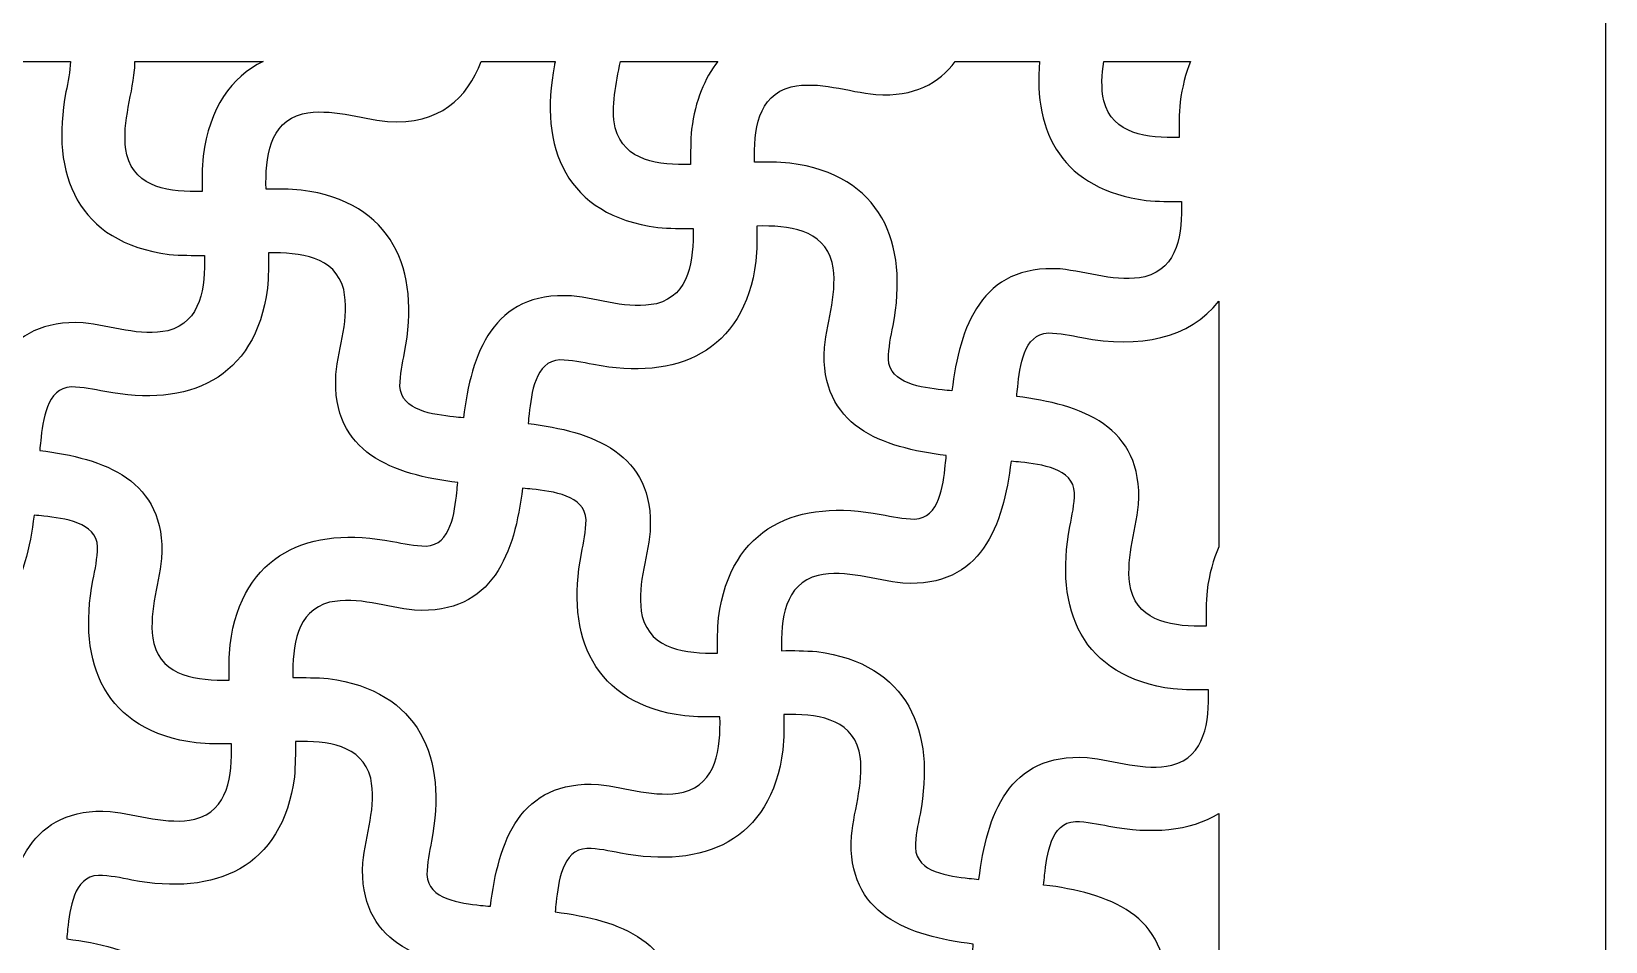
# Model space of a CAD drawing. Header units: centimetres. Extents: x -9.1 to 8.1, y -13.8 to 13.3.
# Drawn here: x -5.308 to -1.698, y 8.291 to 10.378 of the extents above; entities that cross this region are included whole.
import ezdxf

# ---------------------------------------------------------------- set-up
doc = ezdxf.new("R2010")
doc.units = ezdxf.units.CM
doc.header["$MEASUREMENT"] = 0
doc.layers.add('layer 1', color=7, linetype='Continuous')

msp = doc.modelspace()

# ---------------------------------------------------------------- linework, layer by layer
at = {"layer": 'layer 1', "color": 177}
msp.add_open_spline([(-1.69795, 13.32705), (-4.16105, 13.32705), (-6.62414, 13.32705), (-9.08724, 13.32705), (-9.08724, 13.32705), (-9.08724, 5.09483), (-9.08724, -3.13739), (-9.08724, -11.36961), (-9.08724, -11.36961), (-9.08722, -11.36961), (-9.0872, -11.36961), (-9.08718, -11.36961), (-9.08718, -11.36961), (-9.08718, -12.16875), (-9.08718, -12.96789), (-9.08718, -13.76703), (-9.08718, -13.76703), (-8.79982, -13.76703), (-8.51246, -13.76703), (-8.2251, -13.76703), (-8.2251, -13.76703), (-8.2251, -13.64388), (-8.2251, -13.52072), (-8.2251, -13.39756), (-8.2251, -13.39756), (-7.92113, -13.39756), (-7.61716, -13.39756), (-7.3132, -13.39756), (-7.3132, -13.39756), (-7.3132, -13.15691), (-7.3132, -12.91625), (-7.3132, -12.67559), (-7.3132, -12.67559), (-7.19023, -12.67314), (-7.06725, -12.67069), (-6.94428, -12.66823), (-6.94428, -12.66823), (-6.92244, -12.7305), (-6.89383, -12.78451), (-6.84631, -12.83217), (-6.84631, -12.83217), (-6.79979, -12.87884), (-6.75171, -12.90769), (-6.69523, -12.92082), (-6.69523, -12.92082), (-6.62049, -12.9382), (-6.54156, -12.93063), (-6.48156, -12.87829), (-6.48156, -12.87829), (-6.4235, -12.82762), (-6.39, -12.74648), (-6.37796, -12.66908), (-6.37796, -12.66908), (-6.34361, -12.67255), (-6.31439, -12.67175), (-6.28683, -12.6678), (-6.28683, -12.6678), (-6.1493, -12.64812), (-6.08434, -12.5611), (-6.07273, -12.42988), (-6.07273, -12.42988), (-6.06989, -12.39772), (-6.07215, -12.36598), (-6.08236, -12.33803), (-6.08236, -12.33803), (-6.0802, -12.33857), (-6.07804, -12.33911), (-6.07588, -12.33965), (-6.07588, -12.33965), (-6.02735, -12.35643), (-5.97882, -12.37321), (-5.93029, -12.38999), (-5.93029, -12.38999), (-5.90117, -12.68736), (-5.67154, -12.91889), (-5.39256, -12.91889), (-5.39256, -12.91889), (-5.11359, -12.91889), (-4.88395, -12.68736), (-4.85483, -12.38999), (-4.85483, -12.38999), (-4.8063, -12.37321), (-4.75777, -12.35643), (-4.70924, -12.33965), (-4.70924, -12.33965), (-4.70708, -12.33911), (-4.70492, -12.33857), (-4.70276, -12.33803), (-4.70276, -12.33803), (-4.71298, -12.36598), (-4.71524, -12.39772), (-4.71239, -12.42988), (-4.71239, -12.42988), (-4.70078, -12.5611), (-4.63583, -12.64812), (-4.4983, -12.6678), (-4.4983, -12.6678), (-4.47074, -12.67175), (-4.44152, -12.67255), (-4.40717, -12.66908), (-4.40717, -12.66908), (-4.39513, -12.74648), (-4.36163, -12.82762), (-4.30356, -12.87829), (-4.30356, -12.87829), (-4.24356, -12.93063), (-4.16463, -12.9382), (-4.0899, -12.92082), (-4.0899, -12.92082), (-4.03342, -12.90769), (-3.98534, -12.87884), (-3.93881, -12.83217), (-3.93881, -12.83217), (-3.8913, -12.78451), (-3.86269, -12.7305), (-3.84085, -12.66823), (-3.84085, -12.66823), (-3.71787, -12.67069), (-3.5949, -12.67314), (-3.47192, -12.67559), (-3.47192, -12.67559), (-3.47192, -12.91625), (-3.47192, -13.15691), (-3.47192, -13.39756), (-3.47192, -13.39756), (-3.16796, -13.39756), (-2.864, -13.39756), (-2.56003, -13.39756), (-2.56003, -13.39756), (-2.56003, -13.52072), (-2.56003, -13.64388), (-2.56003, -13.76703), (-2.56003, -13.76703), (-2.27267, -13.76703), (-1.98531, -13.76703), (-1.69795, -13.76703), (-1.69795, -13.76703), (-1.69795, -12.96789), (-1.69795, -12.16875), (-1.69795, -11.36961), (-1.69795, -11.36961), (-1.69795, -3.13739), (-1.69795, 5.09483), (-1.69795, 13.32705)], degree=3, knots=[0, 0, 0, 0, 0.027027, 0.027027, 0.027027, 0.027027, 0.0540541, 0.0540541, 0.0540541, 0.0540541, 0.0810811, 0.0810811, 0.0810811, 0.0810811, 0.1081081, 0.1081081, 0.1081081, 0.1081081, 0.1351351, 0.1351351, 0.1351351, 0.1351351, 0.1621622, 0.1621622, 0.1621622, 0.1621622, 0.1891892, 0.1891892, 0.1891892, 0.1891892, 0.2162162, 0.2162162, 0.2162162, 0.2162162, 0.2432432, 0.2432432, 0.2432432, 0.2432432, 0.2702703, 0.2702703, 0.2702703, 0.2702703, 0.2972973, 0.2972973, 0.2972973, 0.2972973, 0.3243243, 0.3243243, 0.3243243, 0.3243243, 0.3513514, 0.3513514, 0.3513514, 0.3513514, 0.3783784, 0.3783784, 0.3783784, 0.3783784, 0.4054054, 0.4054054, 0.4054054, 0.4054054, 0.4324324, 0.4324324, 0.4324324, 0.4324324, 0.4594595, 0.4594595, 0.4594595, 0.4594595, 0.4864865, 0.4864865, 0.4864865, 0.4864865, 0.5135135, 0.5135135, 0.5135135, 0.5135135, 0.5405405, 0.5405405, 0.5405405, 0.5405405, 0.5675676, 0.5675676, 0.5675676, 0.5675676, 0.5945946, 0.5945946, 0.5945946, 0.5945946, 0.6216216, 0.6216216, 0.6216216, 0.6216216, 0.6486486, 0.6486486, 0.6486486, 0.6486486, 0.6756757, 0.6756757, 0.6756757, 0.6756757, 0.7027027, 0.7027027, 0.7027027, 0.7027027, 0.7297297, 0.7297297, 0.7297297, 0.7297297, 0.7567568, 0.7567568, 0.7567568, 0.7567568, 0.7837838, 0.7837838, 0.7837838, 0.7837838, 0.8108108, 0.8108108, 0.8108108, 0.8108108, 0.8378378, 0.8378378, 0.8378378, 0.8378378, 0.8648649, 0.8648649, 0.8648649, 0.8648649, 0.8918919, 0.8918919, 0.8918919, 0.8918919, 0.9189189, 0.9189189, 0.9189189, 0.9189189, 0.9459459, 0.9459459, 0.9459459, 0.9459459, 1, 1, 1, 1], dxfattribs=at)
at = {"layer": 'layer 1', "color": 7}
for points, knots in [([(-5.21864, 10.30975), (-5.27174, 10.30975), (-5.32483, 10.30975), (-5.37793, 10.30975), (-5.37793, 10.30975), (-5.4047, 10.19484), (-5.46413, 10.10106), (-5.6122, 10.10992), (-5.6122, 10.10992), (-5.6764, 10.11637), (-5.74232, 10.14193), (-5.80683, 10.12778), (-5.80683, 10.12778), (-5.88344, 10.10748), (-5.89237, 10.02789), (-5.89068, 9.955), (-5.89068, 9.955), (-5.86372, 9.95545), (-5.83682, 9.95516), (-5.80973, 9.95282), (-5.80973, 9.95282), (-5.59954, 9.92542), (-5.53634, 9.77023), (-5.57297, 9.58018), (-5.57297, 9.58018), (-5.57791, 9.5547), (-5.58326, 9.52923), (-5.58356, 9.50318), (-5.58356, 9.50318), (-5.58086, 9.44588), (-5.50601, 9.4381), (-5.46028, 9.43278), (-5.46028, 9.43278), (-5.45289, 9.43196), (-5.44539, 9.4312), (-5.4378, 9.43052), (-5.4378, 9.43052), (-5.41953, 9.57783), (-5.37113, 9.72094), (-5.18979, 9.71007), (-5.18979, 9.71007), (-5.1256, 9.70362), (-5.05967, 9.67807), (-4.99517, 9.69222), (-4.99517, 9.69222), (-4.91855, 9.71251), (-4.90961, 9.79212), (-4.91131, 9.86501), (-4.91131, 9.86501), (-4.93826, 9.86456), (-4.96517, 9.86485), (-4.99227, 9.86719), (-4.99227, 9.86719), (-5.20245, 9.89457), (-5.26565, 10.04977), (-5.22902, 10.23981), (-5.22902, 10.23981), (-5.22453, 10.26299), (-5.21969, 10.28615), (-5.21864, 10.30975)], [0, 0, 0, 0, 0.0625, 0.0625, 0.0625, 0.0625, 0.125, 0.125, 0.125, 0.125, 0.1875, 0.1875, 0.1875, 0.1875, 0.25, 0.25, 0.25, 0.25, 0.3125, 0.3125, 0.3125, 0.3125, 0.375, 0.375, 0.375, 0.375, 0.4375, 0.4375, 0.4375, 0.4375, 0.5, 0.5, 0.5, 0.5, 0.5625, 0.5625, 0.5625, 0.5625, 0.625, 0.625, 0.625, 0.625, 0.6875, 0.6875, 0.6875, 0.6875, 0.75, 0.75, 0.75, 0.75, 0.8125, 0.8125, 0.8125, 0.8125, 0.875, 0.875, 0.875, 0.875, 1, 1, 1, 1]), ([(-4.77714, 10.30975), (-4.87512, 10.30975), (-4.97311, 10.30975), (-5.07109, 10.30975), (-5.07109, 10.30975), (-5.07108, 10.30332), (-5.07124, 10.29674), (-5.07165, 10.28994), (-5.07165, 10.28994), (-5.0781, 10.22575), (-5.10366, 10.15981), (-5.0895, 10.09531), (-5.0895, 10.09531), (-5.06921, 10.01871), (-4.98961, 10.00977), (-4.91671, 10.01146), (-4.91671, 10.01146), (-4.91716, 10.03842), (-4.91689, 10.06532), (-4.91453, 10.09242), (-4.91453, 10.09242), (-4.90002, 10.20379), (-4.8496, 10.27391), (-4.77714, 10.30975)], [0, 0, 0, 0, 0.1428571, 0.1428571, 0.1428571, 0.1428571, 0.2857143, 0.2857143, 0.2857143, 0.2857143, 0.4285714, 0.4285714, 0.4285714, 0.4285714, 0.5714286, 0.5714286, 0.5714286, 0.5714286, 0.7142857, 0.7142857, 0.7142857, 0.7142857, 1, 1, 1, 1]), ([(-4.10703, 10.30975), (-4.16348, 10.30975), (-4.21995, 10.30975), (-4.2764, 10.30975), (-4.2764, 10.30975), (-4.3097, 10.22516), (-4.37148, 10.16459), (-4.49179, 10.1718), (-4.49179, 10.1718), (-4.55598, 10.17825), (-4.62191, 10.20379), (-4.68641, 10.18966), (-4.68641, 10.18966), (-4.76302, 10.16936), (-4.77195, 10.08976), (-4.77025, 10.01687), (-4.77025, 10.01687), (-4.7433, 10.01732), (-4.7164, 10.01703), (-4.6893, 10.01468), (-4.6893, 10.01468), (-4.47912, 9.98729), (-4.41592, 9.8321), (-4.45255, 9.64207), (-4.45255, 9.64207), (-4.4575, 9.61657), (-4.46285, 9.5911), (-4.46315, 9.56506), (-4.46315, 9.56506), (-4.46045, 9.50775), (-4.38559, 9.49998), (-4.33986, 9.49466), (-4.33986, 9.49466), (-4.33247, 9.49383), (-4.32497, 9.49308), (-4.31738, 9.49239), (-4.31738, 9.49239), (-4.29911, 9.6397), (-4.25071, 9.78281), (-4.06939, 9.77194), (-4.06939, 9.77194), (-4.00518, 9.76549), (-3.93925, 9.73995), (-3.87475, 9.75411), (-3.87475, 9.75411), (-3.79814, 9.77438), (-3.78921, 9.85399), (-3.79091, 9.92688), (-3.79091, 9.92688), (-3.81785, 9.92643), (-3.84476, 9.92672), (-3.87186, 9.92906), (-3.87186, 9.92906), (-4.08204, 9.95645), (-4.14524, 10.11164), (-4.10861, 10.30168), (-4.10861, 10.30168), (-4.10808, 10.30437), (-4.10756, 10.30707), (-4.10703, 10.30975)], [0, 0, 0, 0, 0.0625, 0.0625, 0.0625, 0.0625, 0.125, 0.125, 0.125, 0.125, 0.1875, 0.1875, 0.1875, 0.1875, 0.25, 0.25, 0.25, 0.25, 0.3125, 0.3125, 0.3125, 0.3125, 0.375, 0.375, 0.375, 0.375, 0.4375, 0.4375, 0.4375, 0.4375, 0.5, 0.5, 0.5, 0.5, 0.5625, 0.5625, 0.5625, 0.5625, 0.625, 0.625, 0.625, 0.625, 0.6875, 0.6875, 0.6875, 0.6875, 0.75, 0.75, 0.75, 0.75, 0.8125, 0.8125, 0.8125, 0.8125, 0.875, 0.875, 0.875, 0.875, 1, 1, 1, 1]), ([(-3.73381, 10.30975), (-3.80838, 10.30975), (-3.88296, 10.30975), (-3.95755, 10.30975), (-3.95755, 10.30975), (-3.96692, 10.25903), (-3.98016, 10.20768), (-3.96908, 10.15718), (-3.96908, 10.15718), (-3.9488, 10.08058), (-3.86919, 10.07164), (-3.7963, 10.07335), (-3.7963, 10.07335), (-3.79676, 10.1003), (-3.79646, 10.12721), (-3.79412, 10.15429), (-3.79412, 10.15429), (-3.78556, 10.22), (-3.76451, 10.27133), (-3.73381, 10.30975)], [0, 0, 0, 0, 0.1666667, 0.1666667, 0.1666667, 0.1666667, 0.3333333, 0.3333333, 0.3333333, 0.3333333, 0.5, 0.5, 0.5, 0.5, 0.6666667, 0.6666667, 0.6666667, 0.6666667, 1, 1, 1, 1]), ([(-2.99593, 10.30975), (-3.06042, 10.30975), (-3.1249, 10.30975), (-3.18938, 10.30975), (-3.18938, 10.30975), (-3.22651, 10.25948), (-3.28324, 10.22839), (-3.37137, 10.23367), (-3.37137, 10.23367), (-3.43557, 10.24013), (-3.50149, 10.26568), (-3.56599, 10.25153), (-3.56599, 10.25153), (-3.64261, 10.23124), (-3.65155, 10.15162), (-3.64985, 10.07873), (-3.64985, 10.07873), (-3.6229, 10.07919), (-3.59599, 10.07891), (-3.56889, 10.07656), (-3.56889, 10.07656), (-3.35871, 10.04918), (-3.29551, 9.89397), (-3.33215, 9.70393), (-3.33215, 9.70393), (-3.3371, 9.67845), (-3.34243, 9.65299), (-3.34272, 9.62693), (-3.34272, 9.62693), (-3.34004, 9.56964), (-3.26518, 9.56185), (-3.21945, 9.55653), (-3.21945, 9.55653), (-3.21206, 9.5557), (-3.20456, 9.55496), (-3.19697, 9.55426), (-3.19697, 9.55426), (-3.1787, 9.70158), (-3.13031, 9.84469), (-2.94896, 9.83383), (-2.94896, 9.83383), (-2.88477, 9.82737), (-2.81884, 9.80182), (-2.75433, 9.81597), (-2.75433, 9.81597), (-2.67773, 9.83626), (-2.66878, 9.91586), (-2.67048, 9.98874), (-2.67048, 9.98874), (-2.69744, 9.98829), (-2.72436, 9.98859), (-2.75144, 9.99094), (-2.75144, 9.99094), (-2.9414, 10.01569), (-3.01128, 10.14484), (-2.99593, 10.30975)], [0, 0, 0, 0, 0.0666667, 0.0666667, 0.0666667, 0.0666667, 0.1333333, 0.1333333, 0.1333333, 0.1333333, 0.2, 0.2, 0.2, 0.2, 0.2666667, 0.2666667, 0.2666667, 0.2666667, 0.3333333, 0.3333333, 0.3333333, 0.3333333, 0.4, 0.4, 0.4, 0.4, 0.4666667, 0.4666667, 0.4666667, 0.4666667, 0.5333333, 0.5333333, 0.5333333, 0.5333333, 0.6, 0.6, 0.6, 0.6, 0.6666667, 0.6666667, 0.6666667, 0.6666667, 0.7333333, 0.7333333, 0.7333333, 0.7333333, 0.8, 0.8, 0.8, 0.8, 0.8666667, 0.8666667, 0.8666667, 0.8666667, 1, 1, 1, 1]), ([(-2.64956, 10.30975), (-2.71588, 10.30975), (-2.78222, 10.30975), (-2.84855, 10.30975), (-2.84855, 10.30975), (-2.85324, 10.27943), (-2.85527, 10.24909), (-2.84867, 10.21906), (-2.84867, 10.21906), (-2.82838, 10.14245), (-2.74877, 10.13352), (-2.67588, 10.13521), (-2.67588, 10.13521), (-2.67634, 10.16217), (-2.67606, 10.18908), (-2.67371, 10.21617), (-2.67371, 10.21617), (-2.66912, 10.25143), (-2.6609, 10.28255), (-2.64956, 10.30975)], [0, 0, 0, 0, 0.1666667, 0.1666667, 0.1666667, 0.1666667, 0.3333333, 0.3333333, 0.3333333, 0.3333333, 0.5, 0.5, 0.5, 0.5, 0.6666667, 0.6666667, 0.6666667, 0.6666667, 1, 1, 1, 1]), ([(-3.64444, 9.93228), (-3.57155, 9.93398), (-3.49195, 9.92504), (-3.47166, 9.84843), (-3.47166, 9.84843), (-3.45751, 9.78393), (-3.48306, 9.71801), (-3.48952, 9.6538), (-3.48952, 9.6538), (-3.50038, 9.47247), (-3.35727, 9.42407), (-3.20994, 9.4058), (-3.20994, 9.4058), (-3.21064, 9.39821), (-3.21139, 9.39071), (-3.21222, 9.38332), (-3.21222, 9.38332), (-3.21754, 9.3376), (-3.22532, 9.26274), (-3.28262, 9.26005), (-3.28262, 9.26005), (-3.30867, 9.26033), (-3.33414, 9.26568), (-3.35962, 9.27063), (-3.35962, 9.27063), (-3.54967, 9.30726), (-3.70486, 9.24405), (-3.73224, 9.03388), (-3.73224, 9.03388), (-3.7346, 9.00679), (-3.73489, 8.97988), (-3.73442, 8.95293), (-3.73442, 8.95293), (-3.80732, 8.95123), (-3.88692, 8.96016), (-3.90722, 9.03677), (-3.90722, 9.03677), (-3.92136, 9.10127), (-3.89581, 9.1672), (-3.88936, 9.23141), (-3.88936, 9.23141), (-3.87849, 9.41275), (-4.0216, 9.46113), (-4.16893, 9.47942), (-4.16893, 9.47942), (-4.16823, 9.48699), (-4.16748, 9.49449), (-4.16665, 9.50188), (-4.16665, 9.50188), (-4.16133, 9.54761), (-4.15355, 9.62247), (-4.09625, 9.62517), (-4.09625, 9.62517), (-4.0702, 9.62486), (-4.04473, 9.61953), (-4.01926, 9.61458), (-4.01926, 9.61458), (-3.82921, 9.57796), (-3.67401, 9.64114), (-3.64663, 9.85133), (-3.64663, 9.85133), (-3.64427, 9.87842), (-3.64399, 9.90533), (-3.64444, 9.93228)], [0, 0, 0, 0, 0.0588235, 0.0588235, 0.0588235, 0.0588235, 0.1176471, 0.1176471, 0.1176471, 0.1176471, 0.1764706, 0.1764706, 0.1764706, 0.1764706, 0.2352941, 0.2352941, 0.2352941, 0.2352941, 0.2941176, 0.2941176, 0.2941176, 0.2941176, 0.3529412, 0.3529412, 0.3529412, 0.3529412, 0.4117647, 0.4117647, 0.4117647, 0.4117647, 0.4705882, 0.4705882, 0.4705882, 0.4705882, 0.5294118, 0.5294118, 0.5294118, 0.5294118, 0.5882353, 0.5882353, 0.5882353, 0.5882353, 0.6470588, 0.6470588, 0.6470588, 0.6470588, 0.7058824, 0.7058824, 0.7058824, 0.7058824, 0.7647059, 0.7647059, 0.7647059, 0.7647059, 0.8235294, 0.8235294, 0.8235294, 0.8235294, 0.8823529, 0.8823529, 0.8823529, 0.8823529, 1, 1, 1, 1]), ([(-4.85484, 8.89104), (-4.92773, 8.88935), (-5.00734, 8.89828), (-5.02762, 8.97491), (-5.02762, 8.97491), (-5.04177, 9.0394), (-5.01623, 9.10533), (-5.00977, 9.16952), (-5.00977, 9.16952), (-4.99891, 9.35087), (-5.14202, 9.39926), (-5.28933, 9.41754), (-5.28933, 9.41754), (-5.28864, 9.42513), (-5.28789, 9.43262), (-5.28707, 9.44001), (-5.28707, 9.44001), (-5.28174, 9.48574), (-5.27397, 9.56059), (-5.21666, 9.56329), (-5.21666, 9.56329), (-5.19062, 9.56299), (-5.16515, 9.55764), (-5.13966, 9.5527), (-5.13966, 9.5527), (-4.94962, 9.51607), (-4.79443, 9.57927), (-4.76704, 9.78946), (-4.76704, 9.78946), (-4.76469, 9.81655), (-4.76441, 9.84346), (-4.76485, 9.87041), (-4.76485, 9.87041), (-4.69196, 9.87211), (-4.61236, 9.86317), (-4.59207, 9.78656), (-4.59207, 9.78656), (-4.57793, 9.72205), (-4.60347, 9.65613), (-4.60992, 9.59193), (-4.60992, 9.59193), (-4.62079, 9.41059), (-4.47768, 9.3622), (-4.33037, 9.34392), (-4.33037, 9.34392), (-4.33106, 9.33633), (-4.33181, 9.32883), (-4.33264, 9.32144), (-4.33264, 9.32144), (-4.33796, 9.27572), (-4.34573, 9.20086), (-4.40304, 9.19817), (-4.40304, 9.19817), (-4.42908, 9.19847), (-4.45456, 9.20381), (-4.48004, 9.20875), (-4.48004, 9.20875), (-4.67008, 9.24538), (-4.82527, 9.18218), (-4.85266, 8.972), (-4.85266, 8.972), (-4.855, 8.9449), (-4.85529, 8.91801), (-4.85484, 8.89104)], [0, 0, 0, 0, 0.0588235, 0.0588235, 0.0588235, 0.0588235, 0.1176471, 0.1176471, 0.1176471, 0.1176471, 0.1764706, 0.1764706, 0.1764706, 0.1764706, 0.2352941, 0.2352941, 0.2352941, 0.2352941, 0.2941176, 0.2941176, 0.2941176, 0.2941176, 0.3529412, 0.3529412, 0.3529412, 0.3529412, 0.4117647, 0.4117647, 0.4117647, 0.4117647, 0.4705882, 0.4705882, 0.4705882, 0.4705882, 0.5294118, 0.5294118, 0.5294118, 0.5294118, 0.5882353, 0.5882353, 0.5882353, 0.5882353, 0.6470588, 0.6470588, 0.6470588, 0.6470588, 0.7058824, 0.7058824, 0.7058824, 0.7058824, 0.7647059, 0.7647059, 0.7647059, 0.7647059, 0.8235294, 0.8235294, 0.8235294, 0.8235294, 0.8823529, 0.8823529, 0.8823529, 0.8823529, 1, 1, 1, 1]), ([(-2.58469, 9.19622), (-2.58469, 9.38418), (-2.58469, 9.57214), (-2.58469, 9.76011), (-2.58469, 9.76011), (-2.65195, 9.6737), (-2.76699, 9.65104), (-2.89883, 9.67646), (-2.89883, 9.67646), (-2.92432, 9.6814), (-2.9498, 9.68674), (-2.97583, 9.68704), (-2.97583, 9.68704), (-3.03314, 9.68435), (-3.04091, 9.60949), (-3.04623, 9.56375), (-3.04623, 9.56375), (-3.04706, 9.55638), (-3.04781, 9.54888), (-3.04851, 9.54128), (-3.04851, 9.54128), (-2.90119, 9.52301), (-2.75808, 9.47462), (-2.76895, 9.29328), (-2.76895, 9.29328), (-2.77541, 9.22908), (-2.80096, 9.16316), (-2.78679, 9.09864), (-2.78679, 9.09864), (-2.76651, 9.02204), (-2.6869, 9.0131), (-2.61401, 9.0148), (-2.61401, 9.0148), (-2.61447, 9.04175), (-2.61417, 9.06866), (-2.61183, 9.09575), (-2.61183, 9.09575), (-2.60684, 9.13403), (-2.5976, 9.1674), (-2.58469, 9.19622)], [0, 0, 0, 0, 0.0909091, 0.0909091, 0.0909091, 0.0909091, 0.1818182, 0.1818182, 0.1818182, 0.1818182, 0.2727273, 0.2727273, 0.2727273, 0.2727273, 0.3636364, 0.3636364, 0.3636364, 0.3636364, 0.4545455, 0.4545455, 0.4545455, 0.4545455, 0.5454545, 0.5454545, 0.5454545, 0.5454545, 0.6363636, 0.6363636, 0.6363636, 0.6363636, 0.7272727, 0.7272727, 0.7272727, 0.7272727, 0.8181818, 0.8181818, 0.8181818, 0.8181818, 1, 1, 1, 1]), ([(-2.60861, 8.86834), (-2.60692, 8.79545), (-2.61586, 8.71585), (-2.69246, 8.69556), (-2.69246, 8.69556), (-2.75696, 8.6814), (-2.8229, 8.70696), (-2.88709, 8.71341), (-2.88709, 8.71341), (-3.06842, 8.72427), (-3.11682, 8.58116), (-3.13511, 8.43385), (-3.13511, 8.43385), (-3.14268, 8.43455), (-3.15018, 8.43529), (-3.15757, 8.43613), (-3.15757, 8.43613), (-3.2033, 8.44144), (-3.27815, 8.44922), (-3.28086, 8.50652), (-3.28086, 8.50652), (-3.28056, 8.53256), (-3.27521, 8.55805), (-3.27026, 8.58352), (-3.27026, 8.58352), (-3.23363, 8.77357), (-3.29684, 8.92875), (-3.50703, 8.95614), (-3.50703, 8.95614), (-3.53411, 8.95849), (-3.56102, 8.95878), (-3.58797, 8.95833), (-3.58797, 8.95833), (-3.58967, 9.03122), (-3.58073, 9.11083), (-3.50412, 9.1311), (-3.50412, 9.1311), (-3.43962, 9.14526), (-3.3737, 9.11972), (-3.3095, 9.11326), (-3.3095, 9.11326), (-3.12814, 9.1024), (-3.07976, 9.24549), (-3.06149, 9.39282), (-3.06149, 9.39282), (-3.0539, 9.39212), (-3.0464, 9.39137), (-3.03901, 9.39056), (-3.03901, 9.39056), (-2.99329, 9.38522), (-2.91843, 9.37744), (-2.91574, 9.32015), (-2.91574, 9.32015), (-2.91603, 9.29411), (-2.92137, 9.26862), (-2.92632, 9.24314), (-2.92632, 9.24314), (-2.96295, 9.05311), (-2.89975, 8.89792), (-2.68956, 8.87052), (-2.68956, 8.87052), (-2.66247, 8.86818), (-2.63557, 8.86789), (-2.60861, 8.86834)], [0, 0, 0, 0, 0.0588235, 0.0588235, 0.0588235, 0.0588235, 0.1176471, 0.1176471, 0.1176471, 0.1176471, 0.1764706, 0.1764706, 0.1764706, 0.1764706, 0.2352941, 0.2352941, 0.2352941, 0.2352941, 0.2941176, 0.2941176, 0.2941176, 0.2941176, 0.3529412, 0.3529412, 0.3529412, 0.3529412, 0.4117647, 0.4117647, 0.4117647, 0.4117647, 0.4705882, 0.4705882, 0.4705882, 0.4705882, 0.5294118, 0.5294118, 0.5294118, 0.5294118, 0.5882353, 0.5882353, 0.5882353, 0.5882353, 0.6470588, 0.6470588, 0.6470588, 0.6470588, 0.7058824, 0.7058824, 0.7058824, 0.7058824, 0.7647059, 0.7647059, 0.7647059, 0.7647059, 0.8235294, 0.8235294, 0.8235294, 0.8235294, 0.8823529, 0.8823529, 0.8823529, 0.8823529, 1, 1, 1, 1]), ([(-3.72903, 8.80647), (-3.72733, 8.73357), (-3.73626, 8.65397), (-3.81288, 8.63368), (-3.81288, 8.63368), (-3.87738, 8.61953), (-3.94331, 8.64508), (-4.0075, 8.65154), (-4.0075, 8.65154), (-4.18885, 8.6624), (-4.23723, 8.51929), (-4.25551, 8.37197), (-4.25551, 8.37197), (-4.2631, 8.37266), (-4.2706, 8.37341), (-4.27799, 8.37424), (-4.27799, 8.37424), (-4.32371, 8.37956), (-4.39857, 8.38734), (-4.40127, 8.44464), (-4.40127, 8.44464), (-4.40097, 8.47069), (-4.39562, 8.49617), (-4.39068, 8.52164), (-4.39068, 8.52164), (-4.35405, 8.7117), (-4.41725, 8.86688), (-4.62743, 8.89426), (-4.62743, 8.89426), (-4.65453, 8.8966), (-4.68144, 8.89691), (-4.70839, 8.89645), (-4.70839, 8.89645), (-4.71009, 8.96935), (-4.70115, 9.04894), (-4.62454, 9.06923), (-4.62454, 9.06923), (-4.56003, 9.08339), (-4.4941, 9.05784), (-4.42991, 9.05138), (-4.42991, 9.05138), (-4.24857, 9.04051), (-4.20017, 9.18362), (-4.1819, 9.33095), (-4.1819, 9.33095), (-4.17431, 9.33025), (-4.16681, 9.32951), (-4.15942, 9.32867), (-4.15942, 9.32867), (-4.11371, 9.32335), (-4.03885, 9.31557), (-4.03614, 9.25827), (-4.03614, 9.25827), (-4.03644, 9.23222), (-4.04179, 9.20675), (-4.04673, 9.18127), (-4.04673, 9.18127), (-4.08336, 8.99122), (-4.02016, 8.83603), (-3.80998, 8.80865), (-3.80998, 8.80865), (-3.78288, 8.8063), (-3.75597, 8.80602), (-3.72903, 8.80647)], [0, 0, 0, 0, 0.0588235, 0.0588235, 0.0588235, 0.0588235, 0.1176471, 0.1176471, 0.1176471, 0.1176471, 0.1764706, 0.1764706, 0.1764706, 0.1764706, 0.2352941, 0.2352941, 0.2352941, 0.2352941, 0.2941176, 0.2941176, 0.2941176, 0.2941176, 0.3529412, 0.3529412, 0.3529412, 0.3529412, 0.4117647, 0.4117647, 0.4117647, 0.4117647, 0.4705882, 0.4705882, 0.4705882, 0.4705882, 0.5294118, 0.5294118, 0.5294118, 0.5294118, 0.5882353, 0.5882353, 0.5882353, 0.5882353, 0.6470588, 0.6470588, 0.6470588, 0.6470588, 0.7058824, 0.7058824, 0.7058824, 0.7058824, 0.7647059, 0.7647059, 0.7647059, 0.7647059, 0.8235294, 0.8235294, 0.8235294, 0.8235294, 0.8823529, 0.8823529, 0.8823529, 0.8823529, 1, 1, 1, 1]), ([(-4.84944, 8.74459), (-4.84775, 8.6717), (-4.85668, 8.59209), (-4.93329, 8.5718), (-4.93329, 8.5718), (-4.9978, 8.55766), (-5.06371, 8.5832), (-5.12792, 8.58965), (-5.12792, 8.58965), (-5.30926, 8.60052), (-5.35764, 8.45741), (-5.37593, 8.31009), (-5.37593, 8.31009), (-5.38351, 8.31079), (-5.39102, 8.31154), (-5.3984, 8.31237), (-5.3984, 8.31237), (-5.44412, 8.31769), (-5.51898, 8.32546), (-5.52168, 8.38277), (-5.52168, 8.38277), (-5.52139, 8.40881), (-5.51604, 8.43429), (-5.51109, 8.45977), (-5.51109, 8.45977), (-5.47447, 8.64981), (-5.53767, 8.805), (-5.74784, 8.83239), (-5.74784, 8.83239), (-5.77494, 8.83473), (-5.80185, 8.83503), (-5.8288, 8.83458), (-5.8288, 8.83458), (-5.83051, 8.90746), (-5.82157, 8.98707), (-5.74495, 9.00735), (-5.74495, 9.00735), (-5.68045, 9.0215), (-5.61452, 8.99596), (-5.55033, 8.98951), (-5.55033, 8.98951), (-5.36898, 8.97864), (-5.32059, 9.12175), (-5.30232, 9.26907), (-5.30232, 9.26907), (-5.29473, 9.26837), (-5.28723, 9.26762), (-5.27984, 9.2668), (-5.27984, 9.2668), (-5.23411, 9.26149), (-5.15926, 9.2537), (-5.15656, 9.19641), (-5.15656, 9.19641), (-5.15686, 9.17035), (-5.1622, 9.14488), (-5.16715, 9.11939), (-5.16715, 9.11939), (-5.20378, 8.92935), (-5.14058, 8.77416), (-4.93039, 8.74677), (-4.93039, 8.74677), (-4.9033, 8.74443), (-4.8764, 8.74414), (-4.84944, 8.74459)], [0, 0, 0, 0, 0.0588235, 0.0588235, 0.0588235, 0.0588235, 0.1176471, 0.1176471, 0.1176471, 0.1176471, 0.1764706, 0.1764706, 0.1764706, 0.1764706, 0.2352941, 0.2352941, 0.2352941, 0.2352941, 0.2941176, 0.2941176, 0.2941176, 0.2941176, 0.3529412, 0.3529412, 0.3529412, 0.3529412, 0.4117647, 0.4117647, 0.4117647, 0.4117647, 0.4705882, 0.4705882, 0.4705882, 0.4705882, 0.5294118, 0.5294118, 0.5294118, 0.5294118, 0.5882353, 0.5882353, 0.5882353, 0.5882353, 0.6470588, 0.6470588, 0.6470588, 0.6470588, 0.7058824, 0.7058824, 0.7058824, 0.7058824, 0.7647059, 0.7647059, 0.7647059, 0.7647059, 0.8235294, 0.8235294, 0.8235294, 0.8235294, 0.8823529, 0.8823529, 0.8823529, 0.8823529, 1, 1, 1, 1]), ([(-3.58256, 8.81186), (-3.50968, 8.81357), (-3.43008, 8.80463), (-3.40979, 8.72801), (-3.40979, 8.72801), (-3.39564, 8.66351), (-3.42118, 8.59759), (-3.42763, 8.53339), (-3.42763, 8.53339), (-3.4385, 8.35205), (-3.2954, 8.30366), (-3.14808, 8.28538), (-3.14808, 8.28538), (-3.14877, 8.27779), (-3.14952, 8.27029), (-3.15035, 8.2629), (-3.15035, 8.2629), (-3.15567, 8.21718), (-3.16345, 8.14232), (-3.22075, 8.13963), (-3.22075, 8.13963), (-3.2468, 8.13993), (-3.27227, 8.14528), (-3.29775, 8.15021), (-3.29775, 8.15021), (-3.48779, 8.18684), (-3.64298, 8.12364), (-3.67037, 7.91346), (-3.67037, 7.91346), (-3.67271, 7.88637), (-3.673, 7.85946), (-3.67255, 7.8325), (-3.67255, 7.8325), (-3.74544, 7.83081), (-3.82505, 7.83974), (-3.84533, 7.91635), (-3.84533, 7.91635), (-3.85949, 7.98086), (-3.83394, 8.04679), (-3.82748, 8.11099), (-3.82748, 8.11099), (-3.81662, 8.29233), (-3.95973, 8.34072), (-4.10704, 8.359), (-4.10704, 8.359), (-4.10635, 8.36658), (-4.1056, 8.37408), (-4.10478, 8.38147), (-4.10478, 8.38147), (-4.09945, 8.4272), (-4.09168, 8.50206), (-4.03437, 8.50475), (-4.03437, 8.50475), (-4.00833, 8.50445), (-3.98286, 8.49911), (-3.95737, 8.49417), (-3.95737, 8.49417), (-3.76733, 8.45754), (-3.61214, 8.52073), (-3.58474, 8.73092), (-3.58474, 8.73092), (-3.5824, 8.75801), (-3.58211, 8.78492), (-3.58256, 8.81186)], [0, 0, 0, 0, 0.0588235, 0.0588235, 0.0588235, 0.0588235, 0.1176471, 0.1176471, 0.1176471, 0.1176471, 0.1764706, 0.1764706, 0.1764706, 0.1764706, 0.2352941, 0.2352941, 0.2352941, 0.2352941, 0.2941176, 0.2941176, 0.2941176, 0.2941176, 0.3529412, 0.3529412, 0.3529412, 0.3529412, 0.4117647, 0.4117647, 0.4117647, 0.4117647, 0.4705882, 0.4705882, 0.4705882, 0.4705882, 0.5294118, 0.5294118, 0.5294118, 0.5294118, 0.5882353, 0.5882353, 0.5882353, 0.5882353, 0.6470588, 0.6470588, 0.6470588, 0.6470588, 0.7058824, 0.7058824, 0.7058824, 0.7058824, 0.7647059, 0.7647059, 0.7647059, 0.7647059, 0.8235294, 0.8235294, 0.8235294, 0.8235294, 0.8823529, 0.8823529, 0.8823529, 0.8823529, 1, 1, 1, 1]), ([(-4.79296, 7.77063), (-4.86586, 7.76893), (-4.94546, 7.77787), (-4.96575, 7.85448), (-4.96575, 7.85448), (-4.9799, 7.91898), (-4.95435, 7.98491), (-4.94791, 8.0491), (-4.94791, 8.0491), (-4.93704, 8.23044), (-5.08014, 8.27884), (-5.22746, 8.29711), (-5.22746, 8.29711), (-5.22677, 8.3047), (-5.22602, 8.3122), (-5.22519, 8.31959), (-5.22519, 8.31959), (-5.21987, 8.36532), (-5.21209, 8.44018), (-5.15479, 8.44288), (-5.15479, 8.44288), (-5.12874, 8.44258), (-5.10327, 8.43723), (-5.07778, 8.43228), (-5.07778, 8.43228), (-4.88775, 8.39565), (-4.73256, 8.45885), (-4.70516, 8.66905), (-4.70516, 8.66905), (-4.70283, 8.69613), (-4.70253, 8.72303), (-4.70298, 8.74999), (-4.70298, 8.74999), (-4.63008, 8.75169), (-4.55049, 8.74275), (-4.5302, 8.66614), (-4.5302, 8.66614), (-4.51604, 8.60164), (-4.5416, 8.53572), (-4.54805, 8.47151), (-4.54805, 8.47151), (-4.55892, 8.29018), (-4.4158, 8.24178), (-4.26848, 8.22351), (-4.26848, 8.22351), (-4.26918, 8.21592), (-4.26994, 8.20842), (-4.27076, 8.20103), (-4.27076, 8.20103), (-4.27608, 8.15531), (-4.28386, 8.08045), (-4.34115, 8.07776), (-4.34115, 8.07776), (-4.36721, 8.07804), (-4.39268, 8.08339), (-4.41817, 8.08834), (-4.41817, 8.08834), (-4.60821, 8.12497), (-4.7634, 8.06177), (-4.79079, 7.85159), (-4.79079, 7.85159), (-4.79313, 7.82449), (-4.79342, 7.79758), (-4.79296, 7.77063)], [0, 0, 0, 0, 0.0588235, 0.0588235, 0.0588235, 0.0588235, 0.1176471, 0.1176471, 0.1176471, 0.1176471, 0.1764706, 0.1764706, 0.1764706, 0.1764706, 0.2352941, 0.2352941, 0.2352941, 0.2352941, 0.2941176, 0.2941176, 0.2941176, 0.2941176, 0.3529412, 0.3529412, 0.3529412, 0.3529412, 0.4117647, 0.4117647, 0.4117647, 0.4117647, 0.4705882, 0.4705882, 0.4705882, 0.4705882, 0.5294118, 0.5294118, 0.5294118, 0.5294118, 0.5882353, 0.5882353, 0.5882353, 0.5882353, 0.6470588, 0.6470588, 0.6470588, 0.6470588, 0.7058824, 0.7058824, 0.7058824, 0.7058824, 0.7647059, 0.7647059, 0.7647059, 0.7647059, 0.8235294, 0.8235294, 0.8235294, 0.8235294, 0.8823529, 0.8823529, 0.8823529, 0.8823529, 1, 1, 1, 1]), ([(-2.58469, 7.89453), (-2.58469, 8.1246), (-2.58469, 8.35469), (-2.58469, 8.58478), (-2.58469, 8.58478), (-2.65127, 8.54473), (-2.73953, 8.53726), (-2.83696, 8.55604), (-2.83696, 8.55604), (-2.86244, 8.56099), (-2.88791, 8.56632), (-2.91396, 8.56662), (-2.91396, 8.56662), (-2.97126, 8.56393), (-2.97904, 8.48907), (-2.98436, 8.44335), (-2.98436, 8.44335), (-2.98519, 8.43596), (-2.98594, 8.42846), (-2.98663, 8.42087), (-2.98663, 8.42087), (-2.83931, 8.40259), (-2.6962, 8.3542), (-2.70706, 8.17285), (-2.70706, 8.17285), (-2.71352, 8.10866), (-2.73907, 8.04274), (-2.72493, 7.97824), (-2.72493, 7.97824), (-2.70764, 7.91295), (-2.64727, 7.89682), (-2.58469, 7.89453)], [0, 0, 0, 0, 0.1111111, 0.1111111, 0.1111111, 0.1111111, 0.2222222, 0.2222222, 0.2222222, 0.2222222, 0.3333333, 0.3333333, 0.3333333, 0.3333333, 0.4444444, 0.4444444, 0.4444444, 0.4444444, 0.5555556, 0.5555556, 0.5555556, 0.5555556, 0.6666667, 0.6666667, 0.6666667, 0.6666667, 0.7777778, 0.7777778, 0.7777778, 0.7777778, 1, 1, 1, 1])]:
    msp.add_open_spline(points, degree=3, knots=knots, dxfattribs=at)

doc.saveas('drawing.dxf')
